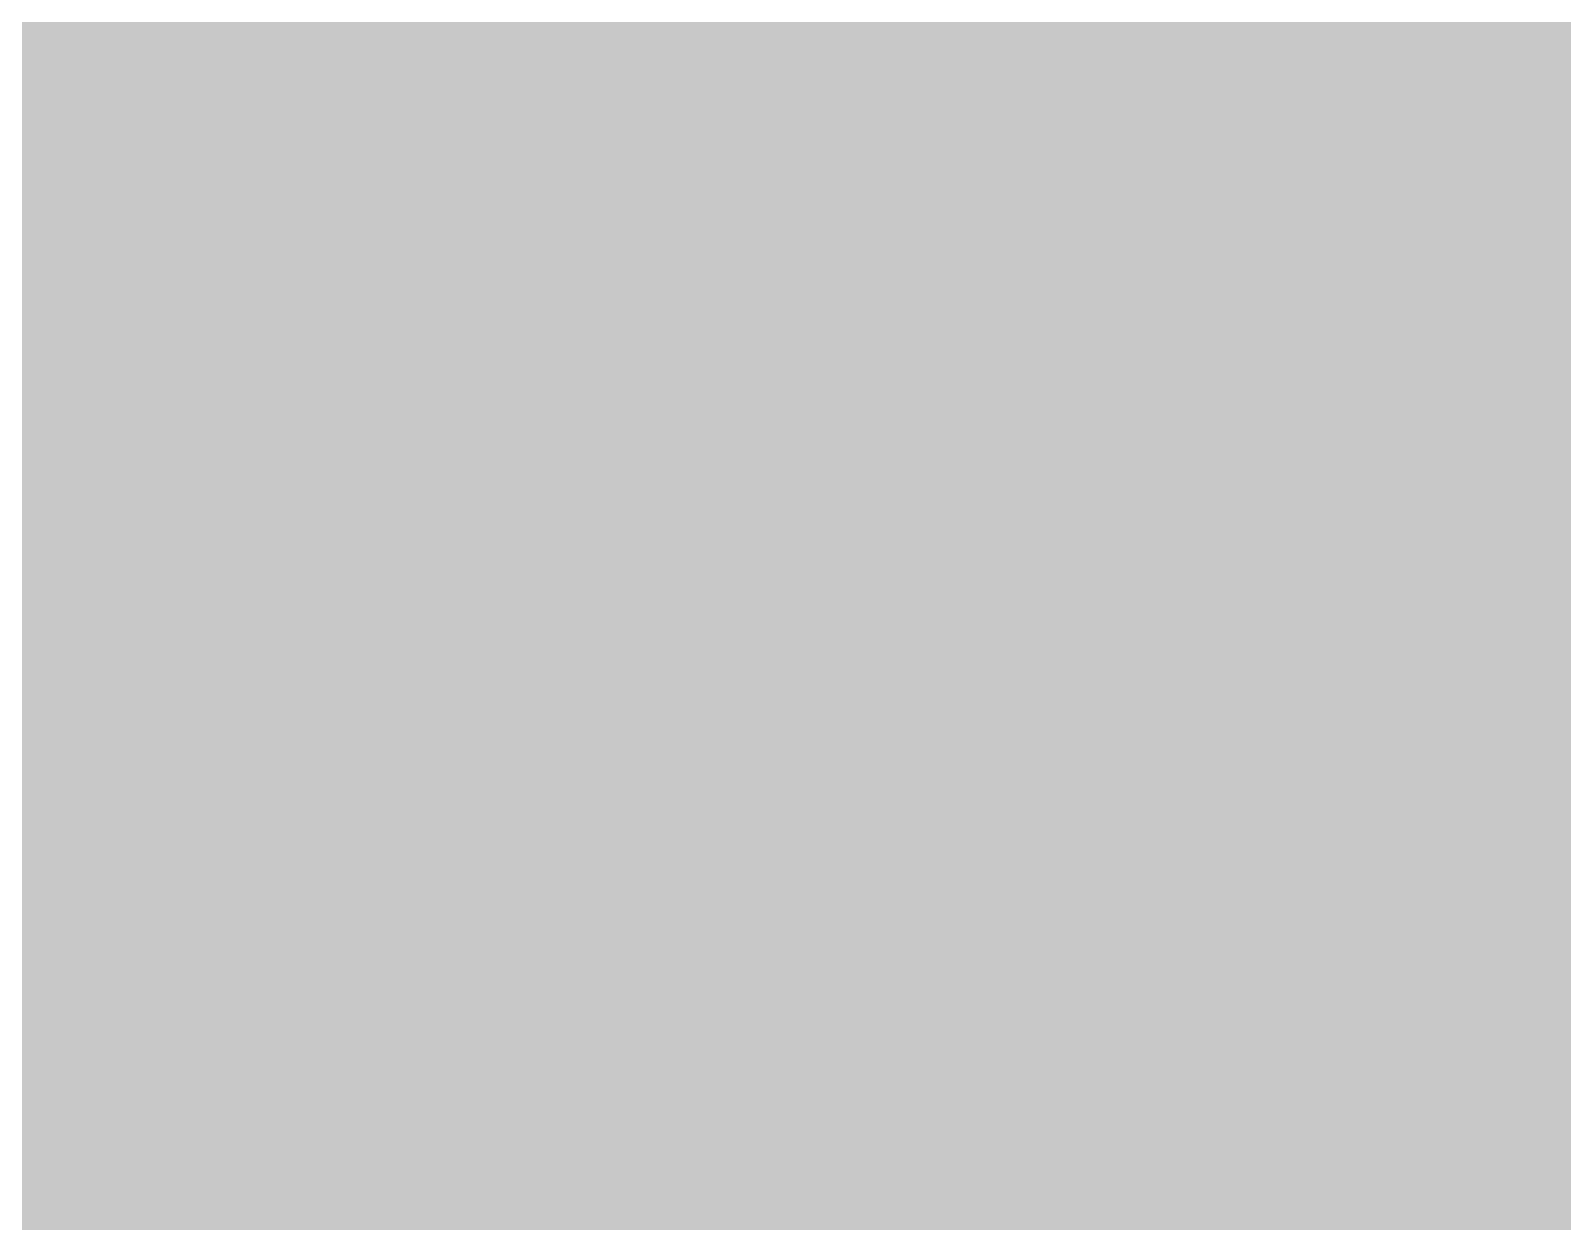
# Model space of a CAD drawing. Header units: metres. Extents: x 326467 to 340077, y 1811030 to 1824953.
# Drawn here: x 327725.7488 to 327725.8235, y 1814305.262 to 1814305.3201 of the extents above; entities that cross this region are included whole.
import ezdxf

# ---------------------------------------------------------------- set-up
doc = ezdxf.new("R2010")
doc.units = ezdxf.units.M
doc.header["$MEASUREMENT"] = 0
for name, color, linetype in [('INTERTIDAL ZONE', 5, 'Continuous'), ('LOW TIDE LINE', 5, 'Continuous'), ('MANGROOVE', 112, 'Continuous'), ('RIVER HATCH', 4, 'Continuous')]:
    doc.layers.add(name, color=color, linetype=linetype)

# ---------------------------------------------------------------- blocks, each defined once
blk = doc.blocks.new('16')
at = {"layer": 'INTERTIDAL ZONE'}
h = blk.add_hatch(dxfattribs=at)
h.set_pattern_fill('CROSS', color=256, scale=6.064284, angle=-0.44213)
h.set_pattern_definition([(359.55787, (320150.772, 1810233.3), (38.8042, 38.2099), [19.2541, -57.7623]), (89.55787, (320160.324, 1810223.598), (-38.2099, 38.8042), [19.2541, -57.7623])])
h.paths.add_polyline_path([(327722.596809, 1814328.360933), (327722.686917, 1814340.037846), (327722.043978, 1814339.616282), (327713.896698, 1814331.592526), (327709.791901, 1814323.537575), (327705.718219, 1814319.525697), (327705.687019, 1814315.482625), (327701.613421, 1814311.470746), (327701.582222, 1814307.427674), (327689.298946, 1814287.305894), (327685.194149, 1814279.250943), (327685.16295, 1814275.207871), (327681.026869, 1814263.109848), (327676.922072, 1814255.054898), (327689.14295, 1814267.090532), (327697.321429, 1814279.157361), (327709.573506, 1814295.236068), (327717.720786, 1814303.259824), (327725.821225, 1814305.218972)])
at = {"layer": 'MANGROOVE'}
h = blk.add_hatch(dxfattribs=at)
h.set_pattern_fill('GRASS', color=256, scale=0.606428, angle=-0.44213)
h.set_pattern_definition([(89.55787, (320150.772, 1810233.299), (-10.807394, 10.975486), [2.888115, -18.895414]), (44.55787, (320150.772, 1810233.299), (-10.807394, 10.975486), [2.888115, -12.515166]), (134.55787, (320150.772, 1810233.299), (-10.975486, -10.807394), [2.888115, -12.515166])])
h.paths.add_polyline_path([(327889.263409, 1814327.582626), (327890.983712, 1814352.959955), (327885.082251, 1814378.396026), (327867.961498, 1814389.031736), (327857.933415, 1814399.217402), (327827.825544, 1814399.658167), (327809.040799, 1814401.834366), (327774.488877, 1814402.100993), (327747.515465, 1814396.723222), (327728.562228, 1814377.064792), (327722.847587, 1814360.85895), (327722.596809, 1814328.360933), (327725.821225, 1814305.218972), (327733.921664, 1814307.17812), (327742.037745, 1814311.158803), (327750.153825, 1814315.139487), (327758.207508, 1814311.034026), (327766.229906, 1814302.885493), (327774.22119, 1814290.693887), (327778.170076, 1814278.533475), (327814.177525, 1814229.735858), (327817.819336, 1814225.110149), (327844.328391, 1814233.476456), (327852.095135, 1814252.205588), (327857.34867, 1814274.508715), (327873.820045, 1814301.803457)])
at = {"layer": 'INTERTIDAL ZONE', "const_width": 3.032142, "flags": 128}
blk.add_lwpolyline([(327722.596809, 1814328.360933), (327722.686917, 1814340.037846), (327722.043978, 1814339.616282), (327713.896698, 1814331.592526), (327709.791901, 1814323.537575), (327705.718219, 1814319.525697), (327705.687019, 1814315.482625), (327701.613421, 1814311.470746), (327701.582222, 1814307.427674), (327689.298946, 1814287.305894), (327685.194149, 1814279.250943), (327685.16295, 1814275.207871), (327681.026869, 1814263.109848), (327676.922072, 1814255.054898), (327689.14295, 1814267.090532), (327697.321429, 1814279.157361), (327709.573506, 1814295.236068), (327717.720786, 1814303.259824), (327725.821225, 1814305.218972)], close=True, dxfattribs=at)
at = {"layer": 'LOW TIDE LINE', "lineweight": 18, "const_width": 3.032142}
blk.add_lwpolyline([(327942.412204, 1814083.18695), (327922.356039, 1814103.558284), (327878.232509, 1814148.375301), (327814.177525, 1814229.735858), (327778.170076, 1814278.533475), (327774.22119, 1814290.693887), (327766.229906, 1814302.885493), (327758.207508, 1814311.034026), (327750.153825, 1814315.139487), (327742.037745, 1814311.158803), (327733.921664, 1814307.17812), (327717.720786, 1814303.259824), (327709.573506, 1814295.236068), (327697.321429, 1814279.157361), (327689.14295, 1814267.090532), (327676.922072, 1814255.054898), (327660.627513, 1814239.007385), (327644.395435, 1814231.046017)], dxfattribs=at)
at = {"layer": 'MANGROOVE', "const_width": 3.032142, "flags": 128}
blk.add_lwpolyline([(327728.562228, 1814377.064792), (327722.847587, 1814360.85895), (327722.596809, 1814328.360933), (327725.821225, 1814305.218972), (327733.921664, 1814307.17812), (327742.037745, 1814311.158803), (327750.153825, 1814315.139487), (327758.207508, 1814311.034026), (327766.229906, 1814302.885493), (327774.22119, 1814290.693887), (327778.170076, 1814278.533475), (327814.177525, 1814229.735858), (327817.819336, 1814225.110149), (327844.328391, 1814233.476456), (327852.095135, 1814252.205588), (327857.34867, 1814274.508715), (327873.820045, 1814301.803457), (327889.263409, 1814327.582626), (327890.983712, 1814352.959955), (327885.082251, 1814378.396026)], dxfattribs=at)
at = {"layer": 'RIVER HATCH', "const_width": 3.032142, "flags": 128}
blk.add_lwpolyline([(327814.177525, 1814229.735858), (327778.170076, 1814278.533475), (327774.22119, 1814290.693887), (327766.229906, 1814302.885493), (327758.207508, 1814311.034026), (327750.153825, 1814315.139487), (327742.037745, 1814311.158803), (327733.921664, 1814307.17812), (327717.720786, 1814303.259824), (327709.573506, 1814295.236068), (327697.321429, 1814279.157361), (327689.14295, 1814267.090532), (327676.922072, 1814255.054898), (327660.627513, 1814239.007385), (327644.395435, 1814231.046017), (327644.364236, 1814227.002945), (327640.290554, 1814222.991067), (327636.185757, 1814214.936116)], dxfattribs=at)

msp = doc.modelspace()

# ---------------------------------------------------------------- block references
msp.add_blockref('16', (0, 0))

doc.saveas('drawing.dxf')
